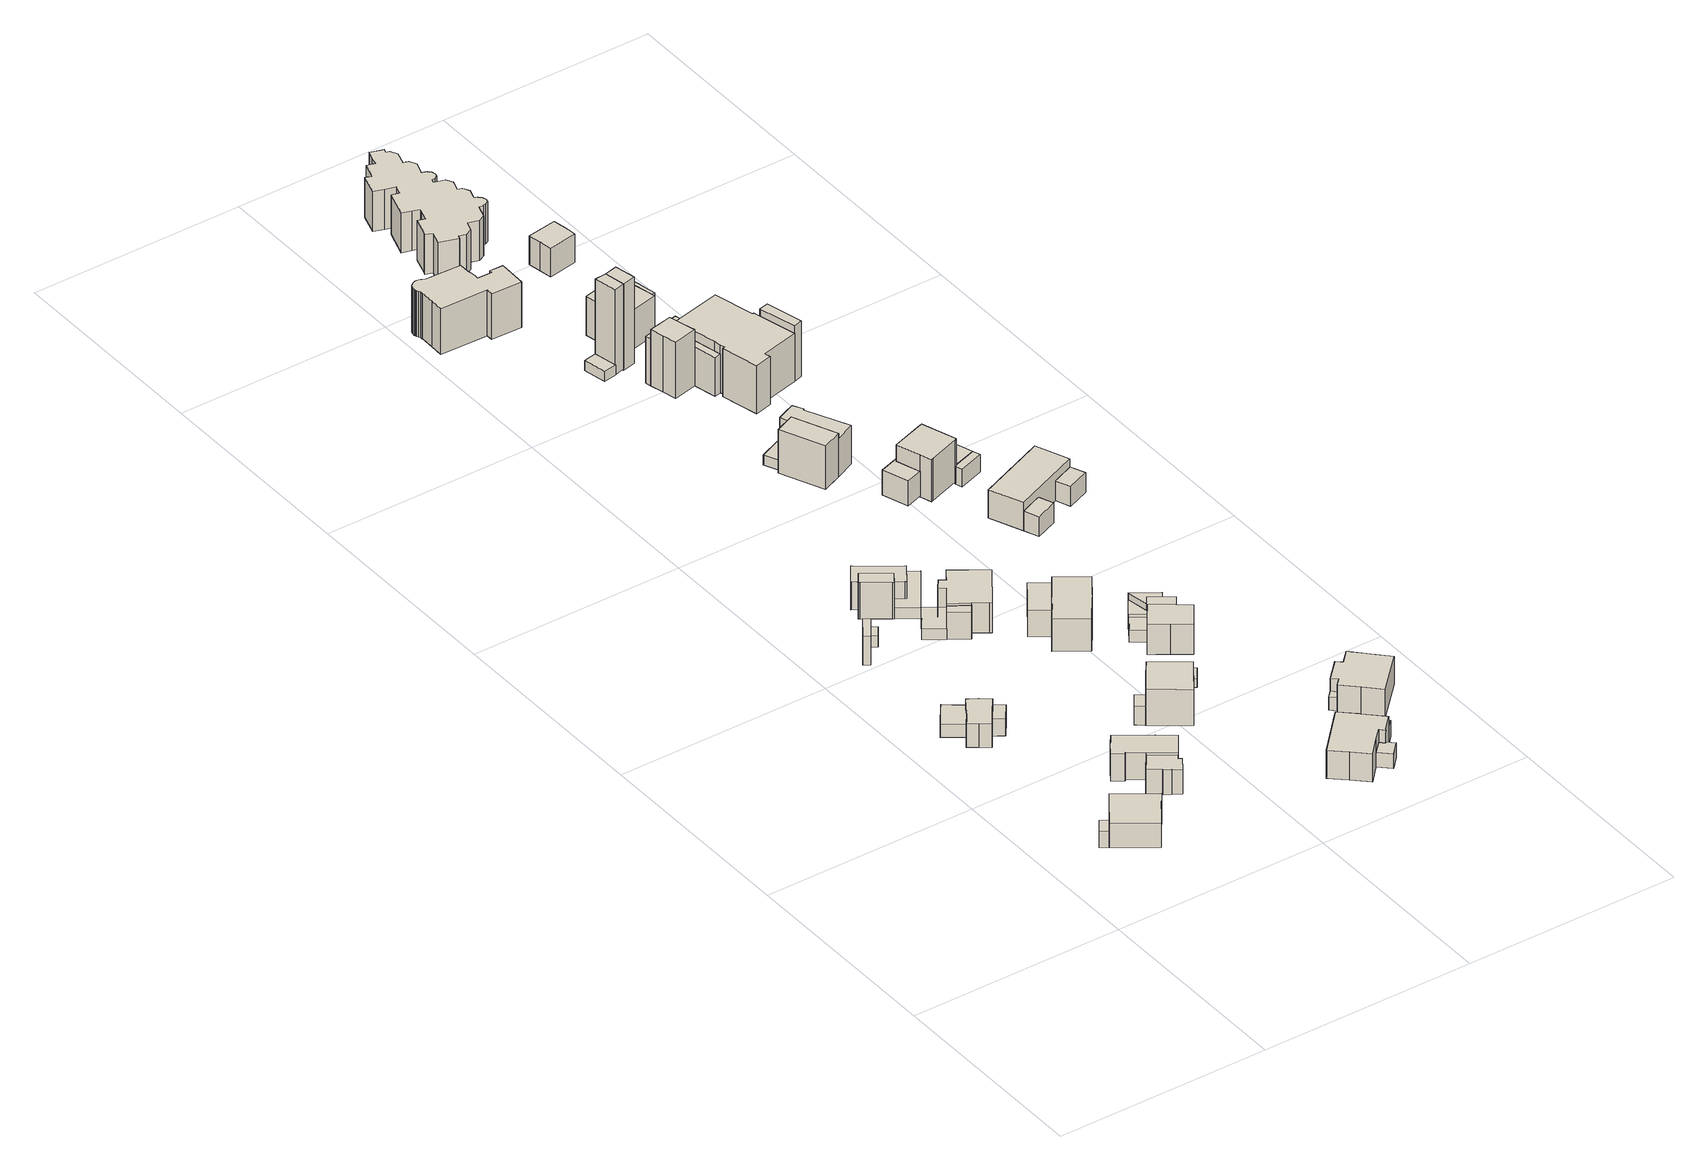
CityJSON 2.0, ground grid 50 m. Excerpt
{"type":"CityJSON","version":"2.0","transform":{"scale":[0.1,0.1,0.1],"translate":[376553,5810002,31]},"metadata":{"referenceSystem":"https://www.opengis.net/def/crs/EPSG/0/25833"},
"CityObjects":{
"building1":{"type":"Building","attributes":{"Gemeindeschluessel":"11000006","function":"31001_1010"},"address":[{"country":"Germany","locality":"Berlin","thoroughfareNumber":"11A","thoroughfareName":"Tillmannsweg"}],"children":["building1-1","building1-2"]},
"building1-1":{"type":"BuildingPart","attributes":{"BezugspunktDach":"2200","measuredHeight":7.4,"storeysAboveGround":2},"parents":["building1"],"geometry":[{"type":"Solid","lod":"1","boundaries":[[[[0,1,2,3,4,5,6,7]],[[8,9,10,11,12,13,14,15]],[[8,15,7,6]],[[9,16,17,8,6,5]],[[10,9,5,4]],[[11,10,4,3]],[[12,11,3,2]],[[13,12,2,1]],[[14,13,1,0]],[[15,14,0,7]],[[8,17,16,9]]]]}]},
"building1-2":{"type":"BuildingPart","attributes":{"BezugspunktDach":"2200","measuredHeight":3.9,"storeysAboveGround":2},"parents":["building1"],"geometry":[{"type":"Solid","lod":"1","boundaries":[[[[17,16,18,19]],[[20,9,8,21]],[[20,21,19,18]],[[9,20,18,16]],[[9,16,9,8]],[[21,8,17,19]],[[8,9,16,17]]]]}]},
"building2":{"type":"Building","attributes":{"Gemeindeschluessel":"11000006","function":"31001_1010"},"address":[{"country":"Germany","locality":"Berlin","thoroughfareNumber":"13","thoroughfareName":"Tillmannsweg"}],"children":["building2-1","building2-2","building2-3"]},
"building2-1":{"type":"BuildingPart","attributes":{"BezugspunktDach":"2200","measuredHeight":7.14,"storeysAboveGround":2},"parents":["building2"],"geometry":[{"type":"MultiSurface","lod":"1","boundaries":[[[22,23,24,25,26,27,28,29,30]],[[31,32,33,34,35,36,37,38,39]],[[31,39,30,29]],[[32,31,40,29,28],[31,32,41,40]],[[42,43,41,32,33,32,28,27]],[[34,33,27,26]],[[35,34,26,25]],[[36,44,45,25,24]],[[37,36,24,23]],[[38,37,23,22]],[[39,38,22,30]],[[41,32,31,40]],[[33,32,41,43,42]],[[35,45,44,36]]]}]},
"building2-2":{"type":"BuildingPart","attributes":{"BezugspunktDach":"2200","measuredHeight":4.26,"storeysAboveGround":2},"parents":["building2"],"geometry":[{"type":"Solid","lod":"1","boundaries":[[[[46,47,45,44]],[[35,48,49,36]],[[48,35,45,47]],[[49,48,47,46]],[[36,49,46,44]],[[44,45,35,36]]]]}]},
"building2-3":{"type":"BuildingPart","attributes":{"BezugspunktDach":"2200","measuredHeight":3.16,"storeysAboveGround":2},"parents":["building2"],"geometry":[{"type":"Solid","lod":"1","boundaries":[[[[40,41,43,50,51,52]],[[53,54,33,32,31,55]],[[53,55,52,51]],[[54,53,51,50]],[[33,54,50,43]],[[55,31,40,52]],[[32,33,43,41]],[[31,32,41,40]]]]}]},
"building3":{"type":"Building","attributes":{"Gemeindeschluessel":"11000006","BezugspunktDach":"2200","function":"51009_1610","measuredHeight":9.26,"storeysAboveGround":0},"address":[{"country":"Germany","locality":"Berlin"}],"geometry":[{"type":"Solid","lod":"1","boundaries":[[[[56,57,58,59,60]],[[61,62,63,64,65]],[[61,65,60,59]],[[62,61,59,58]],[[63,62,58,57]],[[64,63,57,56]],[[65,64,56,60]]]]}]},
"building4":{"type":"Building","attributes":{"Gemeindeschluessel":"11000006","function":"31001_1010"},"address":[{"country":"Germany","locality":"Berlin","thoroughfareNumber":"11B","thoroughfareName":"Tillmannsweg"}],"children":["building4-1","building4-2"]},
"building4-1":{"type":"BuildingPart","attributes":{"BezugspunktDach":"2200","measuredHeight":8.75,"storeysAboveGround":2},"parents":["building4"],"geometry":[{"type":"MultiSurface","lod":"1","boundaries":[[[66,67,68,69,70,71,72,73,74,75,76]],[[77,78,79,80,81,82,83,84,85,86,87]],[[77,87,76,75]],[[78,77,75,74]],[[79,78,74,73]],[[80,79,73,72]],[[81,80,72,71]],[[82,81,71,70]],[[83,82,70,69]],[[88,89,83,69,68]],[[85,84,68,67]],[[86,85,67,66]],[[87,86,66,76]],[[84,83,89,88]]]}]},
"building4-2":{"type":"BuildingPart","attributes":{"BezugspunktDach":"2200","measuredHeight":6.02,"storeysAboveGround":2},"parents":["building4"],"geometry":[{"type":"Solid","lod":"1","boundaries":[[[[90,91,92,93,94,95,96,89,88,97]],[[84,83,98,99,100,101,102,103,104,105]],[[84,105,97,88]],[[98,83,89,96]],[[99,98,96,95]],[[100,99,95,94]],[[101,100,94,93]],[[102,101,93,92]],[[103,102,92,91]],[[104,103,91,90]],[[105,104,90,97]],[[84,88,89,83]]]]}]},
"building5":{"type":"Building","attributes":{"Gemeindeschluessel":"11000006","BezugspunktDach":"2200","function":"31001_1000","measuredHeight":2.73,"storeysAboveGround":1},"address":[{"country":"Germany","locality":"Berlin","thoroughfareNumber":"46B (1)","thoroughfareName":"Am Sandwerder"}],"geometry":[{"type":"Solid","lod":"1","boundaries":[[[[106,107,108,109,110]],[[111,112,113,114,115]],[[111,115,110,109]],[[112,111,109,108]],[[113,112,108,107]],[[114,113,107,106]],[[115,114,106,110]]]]}]},
"building6":{"type":"Building","attributes":{"Gemeindeschluessel":"11000006","BezugspunktDach":"2200","function":"31001_2463","measuredHeight":3.06,"storeysAboveGround":1},"address":[{"country":"Germany","locality":"Berlin","thoroughfareNumber":"11B (1)","thoroughfareName":"Tillmannsweg"}],"geometry":[{"type":"Solid","lod":"1","boundaries":[[[[116,117,118,119]],[[120,121,122,123]],[[120,123,119,118]],[[121,120,118,117]],[[122,121,117,116]],[[123,122,116,119]]]]}]},
"building7":{"type":"Building","attributes":{"Gemeindeschluessel":"11000006","BezugspunktDach":"2200","function":"31001_1000","measuredHeight":2.67,"storeysAboveGround":1},"address":[{"country":"Germany","locality":"Berlin","thoroughfareNumber":"48 (1)","thoroughfareName":"Am Sandwerder"}],"geometry":[{"type":"Solid","lod":"1","boundaries":[[[[124,125,126,127,128,129]],[[130,131,132,133,134,135]],[[130,135,129,128]],[[131,130,128,127]],[[132,131,127,126]],[[133,132,126,125]],[[134,133,125,124]],[[135,134,124,129]]]]}]},
"building8":{"type":"Building","attributes":{"Gemeindeschluessel":"11000006","function":"31001_1010"},"address":[{"country":"Germany","locality":"Berlin","thoroughfareNumber":"46C","thoroughfareName":"Am Sandwerder"}],"children":["building8-1","building8-2"]},
"building8-1":{"type":"BuildingPart","attributes":{"BezugspunktDach":"2200","measuredHeight":8.96,"storeysAboveGround":2},"parents":["building8"],"geometry":[{"type":"Solid","lod":"1","boundaries":[[[[136,137,138,139,140,141,142,143,144,145,146]],[[147,148,149,150,151,152,153,154,155,156,157]],[[147,157,146,145]],[[148,147,145,144]],[[149,148,144,143]],[[150,149,143,142]],[[151,150,142,141]],[[152,151,141,140]],[[153,152,140,139]],[[154,153,139,138]],[[156,155,137,136]],[[157,156,136,146]],[[155,154,138,137]]]]}]},
"building8-2":{"type":"BuildingPart","attributes":{"BezugspunktDach":"2200","measuredHeight":8.9,"storeysAboveGround":2},"parents":["building8"],"geometry":[{"type":"Solid","lod":"1","boundaries":[[[[158,159,160,161,162,163,164,165]],[[155,154,166,167,168,169,170,171]],[[155,171,165,164]],[[154,138,137,155,164,163]],[[166,154,163,162]],[[167,166,162,161]],[[168,167,161,160]],[[169,168,160,159]],[[170,169,159,158]],[[171,170,158,165]],[[155,137,138,154]]]]}]},
"building9":{"type":"Building","attributes":{"Gemeindeschluessel":"11000006","BezugspunktDach":"2200","function":"51009_1610","measuredHeight":2.79,"storeysAboveGround":0},"address":[{"country":"Germany","locality":"Berlin"}],"geometry":[{"type":"Solid","lod":"1","boundaries":[[[[172,173,174,175,176,177,178,179]],[[154,153,152,151,180,181,182,166]],[[154,166,179,178]],[[153,154,178,177]],[[152,153,177,176]],[[151,152,176,175]],[[180,151,175,174]],[[181,180,174,173]],[[182,181,173,172]],[[166,182,172,179]]]]}]},
"building10":{"type":"Building","attributes":{"Gemeindeschluessel":"11000006","function":"31001_1010"},"address":[{"country":"Germany","locality":"Berlin","thoroughfareNumber":"13A","thoroughfareName":"Tillmannsweg"}],"children":["building10-1","building10-2"]},
"building10-1":{"type":"BuildingPart","attributes":{"BezugspunktDach":"2200","measuredHeight":10.73,"storeysAboveGround":2},"parents":["building10"],"geometry":[{"type":"MultiSurface","lod":"1","boundaries":[[[183,184,185,186,187]],[[188,189,190,191,192]],[[193,194,187,186]],[[188,192,195,196]],[[189,188,186,185]],[[190,189,185,184]],[[191,190,184,183]],[[192,191,183,187]],[[196,195,194,193]]]}]},
"building10-2":{"type":"BuildingPart","attributes":{"BezugspunktDach":"2200","measuredHeight":4.68,"storeysAboveGround":2},"parents":["building10"],"geometry":[{"type":"MultiSurface","lod":"1","boundaries":[[[194,193,197,198]],[[199,196,195,200]],[[199,200,198,197]],[[196,199,197,193]],[[200,195,194,198]],[[201,195,196,193,194]]]}]},
"building11":{"type":"Building","attributes":{"Gemeindeschluessel":"11000006","function":"31001_1010"},"address":[{"country":"Germany","locality":"Berlin","thoroughfareNumber":"48","thoroughfareName":"Am Sandwerder"}],"children":["building11-1","building11-2"]},
"building11-1":{"type":"BuildingPart","attributes":{"BezugspunktDach":"2200","measuredHeight":7.95,"storeysAboveGround":2},"parents":["building11"],"geometry":[{"type":"MultiSurface","lod":"1","boundaries":[[[202,203,204,205,206,207,208,209,210,211,212]],[[213,214,215,216,217,218,219,220,221,222,223]],[[213,223,212,211]],[[214,213,211,210]],[[215,214,210,209]],[[216,215,209,208]],[[217,216,208,207]],[[218,217,207,206]],[[219,218,206,205]],[[220,219,205,204]],[[221,220,204,203]],[[222,221,203,202]],[[224,225,202,212]],[[223,222,226,227,228]],[[228,227,226,225,224]]]}]},
"building11-2":{"type":"BuildingPart","attributes":{"BezugspunktDach":"2200","measuredHeight":7,"storeysAboveGround":2},"parents":["building11"],"geometry":[{"type":"MultiSurface","lod":"1","boundaries":[[[229,225,224,230]],[[228,227,231,232]],[[228,232,230,224]],[[231,227,225,229]],[[232,231,229,230]],[[227,228,224,225,233]]]}]},
"building12":{"type":"Building","attributes":{"Gemeindeschluessel":"11000006","BezugspunktDach":"2200","function":"31001_2463","measuredHeight":2.2,"storeysAboveGround":1},"address":[{"country":"Germany","locality":"Berlin","thoroughfareNumber":"13B (2)","thoroughfareName":"Tillmannsweg"}],"geometry":[{"type":"Solid","lod":"1","boundaries":[[[[234,235,236,237]],[[238,239,240,241]],[[238,241,237,236]],[[239,238,236,235]],[[240,239,235,234]],[[241,240,234,237]]]]}]},
"building13":{"type":"Building","attributes":{"Gemeindeschluessel":"11000006","function":"31001_1010"},"address":[{"country":"Germany","locality":"Berlin","thoroughfareNumber":"50","thoroughfareName":"Am Sandwerder"}],"children":["building13-1","building13-2"]},
"building13-1":{"type":"BuildingPart","attributes":{"BezugspunktDach":"2200","measuredHeight":11.06,"storeysAboveGround":2},"parents":["building13"],"geometry":[{"type":"Solid","lod":"1","boundaries":[[[[242,243,244,245,246,247,248,249]],[[250,251,252,253,254,255,256,257]],[[250,257,249,248]],[[251,250,248,247]],[[252,251,247,246]],[[253,252,246,245]],[[254,253,245,244]],[[255,254,244,243]],[[256,255,243,242]],[[257,256,242,249]]]]}]},
"building13-2":{"type":"BuildingPart","attributes":{"BezugspunktDach":"2200","measuredHeight":7.82,"storeysAboveGround":2},"parents":["building13"],"geometry":[{"type":"Solid","lod":"1","boundaries":[[[[258,259,260,261,262,263,264]],[[265,266,267,253,268,250,269]],[[265,269,264,263]],[[266,265,263,262]],[[267,266,262,261]],[[253,267,261,260]],[[268,253,260,259]],[[250,268,259,258]],[[269,250,258,264]]]]}]},
"building14":{"type":"Building","attributes":{"Gemeindeschluessel":"11000006","function":"31001_1010"},"address":[{"country":"Germany","locality":"Berlin","thoroughfareNumber":"22","thoroughfareName":"Tillmannsweg"}],"children":["building14-1","building14-2"]},
"building14-1":{"type":"BuildingPart","attributes":{"BezugspunktDach":"2200","measuredHeight":10.63,"storeysAboveGround":2},"parents":["building14"],"geometry":[{"type":"MultiSurface","lod":"1","boundaries":[[[270,271,272,273,274,275,276,277,278,279,280]],[[281,282,283,284,285,286,287,288,289,290,291]],[[281,291,280,279]],[[282,281,279,278]],[[283,282,278,277]],[[284,283,277,276]],[[285,284,276,275]],[[292,293,294,295,286,285,275,274]],[[296,292,274,273]],[[287,286,292,295,297]],[[298,296,273,272]],[[288,287,299,297,300]],[[289,288,272,271]],[[290,289,271,270]],[[291,290,270,280]],[[295,294,293,292]],[[297,295,292,296]],[[300,297,299,296,298]]]}]},
"building14-2":{"type":"BuildingPart","attributes":{"BezugspunktDach":"2200","measuredHeight":3.61,"storeysAboveGround":2},"parents":["building14"],"geometry":[{"type":"Solid","lod":"1","boundaries":[[[[301,302,293,292,296,298]],[[297,295,294,303,304,300]],[[303,294,293,302]],[[304,303,302,301]],[[300,304,301,298]],[[297,300,298,296]],[[295,297,296,292]],[[294,295,292,293]]]]}]},
"building15":{"type":"Building","attributes":{"Gemeindeschluessel":"11000006","BezugspunktDach":"2200","function":"51009_1610","measuredHeight":2.93,"storeysAboveGround":0},"address":[{"country":"Germany","locality":"Berlin"}],"geometry":[{"type":"Solid","lod":"1","boundaries":[[[[305,306,307,308]],[[309,310,311,312]],[[309,312,308,307]],[[310,309,307,306]],[[311,310,306,305]],[[312,311,305,308]]]]}]},
"building16":{"type":"Building","attributes":{"Gemeindeschluessel":"11000006","function":"31001_1010"},"address":[{"country":"Germany","locality":"Berlin","thoroughfareNumber":"13B","thoroughfareName":"Tillmannsweg"}],"children":["building16-1","building16-2","building16-3","building16-4"]},
"building16-1":{"type":"BuildingPart","attributes":{"BezugspunktDach":"2200","measuredHeight":8.23,"storeysAboveGround":2},"parents":["building16"],"geometry":[{"type":"MultiSurface","lod":"1","boundaries":[[[313,314,315,316,317,318,319,320]],[[321,322,323,324,325,326,327,328]],[[321,328,320,319]],[[322,321,319,318]],[[329,330,318,317]],[[331,329,323,317,316]],[[325,324,316,315]],[[326,325,315,314]],[[327,326,314,313]],[[328,327,313,320]],[[323,322,330,329]],[[324,323,329,331]]]}]},
"building16-2":{"type":"BuildingPart","attributes":{"BezugspunktDach":"2200","measuredHeight":6.91,"storeysAboveGround":2},"parents":["building16"],"geometry":[{"type":"MultiSurface","lod":"1","boundaries":[[[331,332,333,334,335,330]],[[336,337,338,339,324,322]],[[336,322,330,335]],[[340,341,336,335,334]],[[342,343,334,333]],[[339,338,333,332]],[[324,339,332,331]],[[324,323,344]],[[337,336,341,340]],[[338,337,343,342]],[[322,344,323,329,330]],[[331,329,323,324]]]}]},
"building16-3":{"type":"BuildingPart","attributes":{"BezugspunktDach":"2200","measuredHeight":5.23,"storeysAboveGround":2},"parents":["building16"],"geometry":[{"type":"MultiSurface","lod":"1","boundaries":[[[343,342,345,346]],[[347,338,337,348]],[[347,348,346,345]],[[338,347,345,342]],[[337,338,337,343]],[[348,349,340,343,346]],[[350,342,343,337,338]],[[337,340,349,348]]]}]},
"building16-4":{"type":"BuildingPart","attributes":{"BezugspunktDach":"2200","measuredHeight":3.6,"storeysAboveGround":2},"parents":["building16"],"geometry":[{"type":"Solid","lod":"1","boundaries":[[[[351,341,340,349,352]],[[348,337,336,353,354]],[[348,354,352,349]],[[336,337,336,341]],[[353,336,341,351]],[[354,353,351,352]],[[348,349,340,337]],[[340,341,336,337]]]]}]},
"building17":{"type":"Building","attributes":{"Gemeindeschluessel":"11000006","BezugspunktDach":"2200","function":"31001_2463","measuredHeight":4.43,"storeysAboveGround":1},"address":[{"country":"Germany","locality":"Berlin","thoroughfareNumber":"22 (1)","thoroughfareName":"Tillmannsweg"}],"geometry":[{"type":"Solid","lod":"1","boundaries":[[[[355,356,357,358]],[[359,360,361,362]],[[359,362,358,357]],[[360,359,357,356]],[[361,360,356,355]],[[362,361,355,358]]]]}]},
"building18":{"type":"Building","attributes":{"Gemeindeschluessel":"11000006","BezugspunktDach":"2200","function":"31001_2463","measuredHeight":2.39,"storeysAboveGround":1},"address":[{"country":"Germany","locality":"Berlin","thoroughfareNumber":"47 (1)","thoroughfareName":"Am Sandwerder"}],"geometry":[{"type":"Solid","lod":"1","boundaries":[[[[363,364,365,366,367,368]],[[369,370,371,372,373,374]],[[369,374,368,367]],[[370,369,367,366]],[[371,370,366,365]],[[372,371,365,364]],[[373,372,364,363]],[[374,373,363,368]]]]}]},
"building19":{"type":"Building","attributes":{"Gemeindeschluessel":"11000006","BezugspunktDach":"2200","function":"51009_1610","measuredHeight":3.29,"storeysAboveGround":0},"address":[{"country":"Germany","locality":"Berlin"}],"geometry":[{"type":"Solid","lod":"1","boundaries":[[[[375,376,377,378]],[[379,380,381,382]],[[379,382,378,377]],[[380,379,377,376]],[[381,380,376,375]],[[382,381,375,378]]]]}]},
"building20":{"type":"Building","attributes":{"Gemeindeschluessel":"11000006","function":"31001_1010"},"address":[{"country":"Germany","locality":"Berlin","thoroughfareNumber":"47","thoroughfareName":"Am Sandwerder"}],"children":["building20-1","building20-2"]},
"building20-1":{"type":"BuildingPart","attributes":{"BezugspunktDach":"2200","measuredHeight":10.87,"storeysAboveGround":2},"parents":["building20"],"geometry":[{"type":"Solid","lod":"1","boundaries":[[[[383,384,385,386,387,388,389,390,391,392]],[[393,394,395,396,397,398,399,400,401,402]],[[393,402,392,391]],[[394,393,391,390]],[[395,394,390,389]],[[396,395,389,388]],[[397,396,388,387]],[[398,397,387,386]],[[399,398,386,385]],[[400,399,385,384]],[[402,401,383,392]],[[401,400,384,383]]]]}]},
"building20-2":{"type":"BuildingPart","attributes":{"BezugspunktDach":"2200","measuredHeight":11.72,"storeysAboveGround":2},"parents":["building20"],"geometry":[{"type":"MultiSurface","lod":"1","boundaries":[[[403,404,405,406]],[[401,400,407,408]],[[401,408,406,405]],[[384,383,405,404]],[[407,400,404,403]],[[408,407,403,406]],[[400,401,383,384]]]}]},
"building21":{"type":"Building","attributes":{"Gemeindeschluessel":"11000006","function":"31001_1010"},"address":[{"country":"Germany","locality":"Berlin","thoroughfareNumber":"2","thoroughfareName":"Scabellstraße"}],"children":["building21-1","building21-2"]},
"building21-1":{"type":"BuildingPart","attributes":{"BezugspunktDach":"2200","measuredHeight":11.24,"storeysAboveGround":2},"parents":["building21"],"geometry":[{"type":"MultiSurface","lod":"1","boundaries":[[[409,410,411,412,413,414,415,416,417,418,419,420,421,422,423,424,425,426,427,428,429,430,431,432,433,434,435,436,437,438,439,440,441,442,443]],[[444,445,446,447,448,449,450,451,452,453,454,455,456,457,458,459,460,461,462,463,464,465,466,467,468,469,470,471,472,473,474,475,476,477,478]],[[444,478,443,442]],[[445,444,442,441]],[[446,445,441,440]],[[447,446,440,439]],[[448,447,439,438]],[[449,448,438,437]],[[450,449,437,436]],[[451,450,436,435]],[[452,451,435,434]],[[453,452,434,433]],[[454,453,433,432]],[[455,454,432,431]],[[456,455,431,430]],[[479,480,481,430,429]],[[457,456,482,483,484]],[[485,479,483,486,487,458,457,429,428]],[[459,458,488,486,489,490,485,428,427]],[[460,459,427,426],[489,491,492,490]],[[493,492,491,494,461,460,426,425]],[[495,493,425,424]],[[462,461,494,496]],[[497,495,424,423]],[[463,462,496,498]],[[499,497,423,422]],[[464,463,498,500]],[[501,499,500,502,465,464,422,421]],[[466,465,502,503,504,501,421,420]],[[467,466,420,419]],[[468,467,419,418]],[[469,468,418,417]],[[470,469,417,416]],[[471,470,416,415]],[[472,471,415,414]],[[473,472,414,413]],[[474,473,413,412]],[[475,474,412,411]],[[476,475,411,410]],[[477,476,410,409]],[[478,477,409,443]],[[484,483,482,481,480,479]],[[487,486,483,479,485]],[[485,490,489,486,488]],[[492,491,489,490]],[[494,491,492,493]],[[496,494,493,495]],[[498,496,495,497]],[[500,498,497,499]],[[502,500,499,501]],[[501,504,503,502]]]}]},
"building21-2":{"type":"BuildingPart","attributes":{"BezugspunktDach":"2200","measuredHeight":3.16,"storeysAboveGround":2},"parents":["building21"],"geometry":[{"type":"MultiSurface","lod":"1","boundaries":[[[485,490,492,493,495,497,499,501,504,505,506,507,480,479]],[[482,508,509,510,503,502,500,498,496,494,491,489,486,483]],[[508,482,480,507]],[[509,508,507,506]],[[510,509,506,505]],[[503,510,505,504]],[[482,483,479,480]],[[502,503,504,501]],[[502,501,499,500]],[[498,500,499,497]],[[496,498,497,495]],[[496,495,493,494]],[[491,494,493,492]],[[489,491,511,492,490]],[[486,489,490,485]],[[483,486,485,479]]]}]},
"building22":{"type":"Building","attributes":{"Gemeindeschluessel":"11000006","BezugspunktDach":"2200","function":"31001_1010","measuredHeight":11.05,"storeysAboveGround":2},"address":[{"country":"Germany","locality":"Berlin","thoroughfareNumber":"22A","thoroughfareName":"Tillmannsweg"}],"geometry":[{"type":"Solid","lod":"1","boundaries":[[[[512,513,514,515,516,517,518,519,520,521,522,523]],[[524,525,526,527,528,529,530,531,532,533,534,535]],[[524,535,523,522]],[[525,524,522,521]],[[526,525,521,520]],[[527,526,520,519]],[[528,527,519,518]],[[529,528,518,517]],[[530,529,517,516]],[[531,530,516,515]],[[532,531,515,514]],[[533,532,514,513]],[[534,533,513,512]],[[535,534,512,523]]]]}]},
"building23":{"type":"Building","attributes":{"Gemeindeschluessel":"11000006","BezugspunktDach":"2200","function":"31001_1000","measuredHeight":2.46,"storeysAboveGround":1},"address":[{"country":"Germany","locality":"Berlin","thoroughfareNumber":"17 (2)","thoroughfareName":"Kronprinzessinnenweg"}],"geometry":[{"type":"Solid","lod":"1","boundaries":[[[[536,537,538,539,540]],[[541,542,543,544,545]],[[541,545,540,539]],[[542,541,539,538]],[[543,542,538,537]],[[544,543,537,536]],[[545,544,536,540]]]]}]},
"building24":{"type":"Building","attributes":{"Gemeindeschluessel":"11000006","function":"31001_1010"},"address":[{"country":"Germany","locality":"Berlin","thoroughfareNumber":"49","thoroughfareName":"Am Sandwerder"}],"children":["building24-1","building24-2","building24-3"]},
"building24-1":{"type":"BuildingPart","attributes":{"BezugspunktDach":"2200","measuredHeight":12.72,"storeysAboveGround":2},"parents":["building24"],"geometry":[{"type":"MultiSurface","lod":"1","boundaries":[[[546,547,548,549,550,551,552,553,554,555]],[[556,557,558,559,560,561,562,563,564,565]],[[556,565,566,567,568,569,555,554]],[[557,556,554,553]],[[570,571,553,552]],[[559,572,570,552,551]],[[560,559,551,550]],[[561,560,550,549]],[[562,561,549,548]],[[563,562,548,547]],[[564,563,547,546]],[[565,564,573,566,569,574,546,555]],[[569,568,567,566]],[[558,557,571,570]],[[558,570,572,559]],[[574,569,566,573]]]}]},
"building24-2":{"type":"BuildingPart","attributes":{"BezugspunktDach":"2200","measuredHeight":6.14,"storeysAboveGround":2},"parents":["building24"],"geometry":[{"type":"Solid","lod":"1","boundaries":[[[[575,574,569,568,576,577]],[[578,567,566,573,579,580]],[[578,580,577,576]],[[567,578,576,568]],[[579,573,574,575]],[[580,579,575,577]],[[566,567,568,569]],[[573,566,569,574]]]]}]},
"building24-3":{"type":"BuildingPart","attributes":{"BezugspunktDach":"2200","measuredHeight":4.57,"storeysAboveGround":2},"parents":["building24"],"geometry":[{"type":"MultiSurface","lod":"1","boundaries":[[[571,570,572,581,582,583]],[[584,585,586,587,588,589]],[[584,589,583,582]],[[585,584,582,581]],[[586,585,581,572]],[[587,586,559,558,570]],[[588,587,558,557]],[[589,588,571,583]],[[590,572,570,558,559]],[[557,558,570,571]]]}]},
"building25":{"type":"Building","attributes":{"Gemeindeschluessel":"11000006","BezugspunktDach":"2200","function":"51009_1610","measuredHeight":20.96,"storeysAboveGround":0},"address":[{"country":"Germany","locality":"Berlin"}],"geometry":[{"type":"Solid","lod":"1","boundaries":[[[[591,592,593,594]],[[595,596,542,541]],[[595,541,594,593]],[[596,595,593,592]],[[542,596,592,591]],[[541,542,591,594]]]]}]},
"building26":{"type":"Building","attributes":{"Gemeindeschluessel":"11000006","BezugspunktDach":"2200","function":"31001_1000","measuredHeight":21.24,"storeysAboveGround":1},"address":[{"country":"Germany","locality":"Berlin","thoroughfareNumber":"17 (1)","thoroughfareName":"Kronprinzessinnenweg"}],"geometry":[{"type":"Solid","lod":"1","boundaries":[[[[592,597,598,593]],[[599,600,601,602]],[[599,602,593,598]],[[600,599,598,597]],[[601,600,597,592]],[[602,601,592,593]]]]}]},
"building27":{"type":"Building","attributes":{"Gemeindeschluessel":"11000006","BezugspunktDach":"2200","function":"51009_1610","measuredHeight":4.28,"storeysAboveGround":0},"address":[{"country":"Germany","locality":"Berlin"}],"geometry":[{"type":"Solid","lod":"1","boundaries":[[[[603,604,581,572,605,606]],[[607,608,609,610,611,612]],[[607,612,606,605]],[[608,607,605,572]],[[609,608,572,581]],[[610,609,581,604]],[[611,610,604,603]],[[612,611,603,606]]]]}]},
"building28":{"type":"Building","attributes":{"Gemeindeschluessel":"11000006","function":"31001_1010"},"address":[{"country":"Germany","locality":"Berlin","thoroughfareNumber":"51","thoroughfareName":"Am Sandwerder"}],"children":["building28-1","building28-2","building28-3"]},
"building28-1":{"type":"BuildingPart","attributes":{"BezugspunktDach":"2200","measuredHeight":8.81,"storeysAboveGround":1},"parents":["building28"],"geometry":[{"type":"MultiSurface","lod":"1","boundaries":[[[613,614,615,616]],[[617,618,619,620]],[[617,620,616,615]],[[618,617,615,614]],[[621,622,623,618,624,625,626,614,613]],[[620,619,613,616]],[[626,625,624,618]],[[627,619,623,622,621]]]}]},
"building28-2":{"type":"BuildingPart","attributes":{"BezugspunktDach":"2200","measuredHeight":4.86,"storeysAboveGround":1},"parents":["building28"],"geometry":[{"type":"MultiSurface","lod":"1","boundaries":[[[628,629,626,625]],[[618,630,631,624]],[[630,618,626,629]],[[631,630,629,628]],[[624,631,628,625]],[[618,632,624,625,626,633]]]}]},
"building28-3":{"type":"BuildingPart","attributes":{"BezugspunktDach":"2200","measuredHeight":4.86,"storeysAboveGround":1},"parents":["building28"],"geometry":[{"type":"Solid","lod":"1","boundaries":[[[[634,635,622,621]],[[623,636,637,619]],[[636,623,622,635]],[[637,636,635,634]],[[619,637,634,621]],[[623,619,621,622]]]]}]},
"building29":{"type":"Building","attributes":{"name":"Ruhesitz am Wannsee","Gemeindeschluessel":"11000006","function":"31001_1022"},"address":[{"country":"Germany","locality":"Berlin","thoroughfareNumber":"16S","thoroughfareName":"Kronprinzessinnenweg"}],"children":["building29-1","building29-2","building29-3","building29-4","building29-5","building29-6"]},
"building29-1":{"type":"BuildingPart","attributes":{"BezugspunktDach":"2200","measuredHeight":14.83,"storeysAboveGround":2},"parents":["building29"],"geometry":[{"type":"MultiSurface","lod":"1","boundaries":[[[638,639,640,641,642,643,644,645,646,647,648,649,650,651,652,653,654]],[[655,656,657,658,659,660,661,662,663,664,665,666,667,668,669,670,671]],[[655,672,673,654,653]],[[656,655,653,652]],[[674,675,652,651]],[[658,657,651,650]],[[659,658,650,649]],[[660,659,649,648]],[[661,660,648,647]],[[662,661,647,646]],[[664,663,645,644]],[[665,664,644,643]],[[666,665,643,642]],[[667,666,642,641]],[[668,667,641,640]],[[669,668,640,639]],[[676,677,639,638]],[[678,676,670,638,654]],[[673,672,655,671]],[[657,656,675,674]],[[663,662,646,645]],[[670,669,677,676]],[[671,670,676,678]]]}]},
"building29-2":{"type":"BuildingPart","attributes":{"BezugspunktDach":"2200","measuredHeight":9.41,"storeysAboveGround":2},"parents":["building29"],"geometry":[{"type":"MultiSurface","lod":"1","boundaries":[[[679,680,677,678,681]],[[671,669,682,683,684]],[[671,670,669]],[[682,669,677,680]],[[683,682,680,679]],[[684,681,678,671]],[[669,670,676,677]],[[676,670,671,678]],[[684,685,686,681]],[[683,679,686,685,687]]]}]},
"building29-3":{"type":"BuildingPart","attributes":{"BezugspunktDach":"2200","measuredHeight":14.26,"storeysAboveGround":2},"parents":["building29"],"geometry":[{"type":"MultiSurface","lod":"1","boundaries":[[[688,689,690,691]],[[692,693,663,662]],[[692,662,691,690]],[[693,692,690,689]],[[663,693,689,688]],[[662,646,645,688,691]],[[663,645,646,662]]]}]},
"building29-4":{"type":"BuildingPart","attributes":{"BezugspunktDach":"2200","measuredHeight":14.87,"storeysAboveGround":2},"parents":["building29"],"geometry":[{"type":"MultiSurface","lod":"1","boundaries":[[[694,695,696,697,698,699]],[[684,685,683,700,701,702]],[[703,704,702,699,698]],[[686,681,698,697]],[[683,679,686,697,696]],[[700,683,696,695]],[[701,700,695,694]],[[702,701,694,699]],[[681,684,702,704,703]],[[685,684,681,686]],[[686,679,683,685]]]}]},
"building29-5":{"type":"BuildingPart","attributes":{"BezugspunktDach":"2200","measuredHeight":11.47,"storeysAboveGround":2},"parents":["building29"],"geometry":[{"type":"MultiSurface","lod":"1","boundaries":[[[704,672,705,706]],[[707,655,702,708]],[[707,708,706,705]],[[655,707,705,672]],[[681,678,671,673,703,684]],[[708,702,704,706]],[[655,672,673,671]],[[671,678,681,684]],[[702,684,703,704]]]}]},
"building29-6":{"type":"BuildingPart","attributes":{"BezugspunktDach":"2200","measuredHeight":9.41,"storeysAboveGround":2},"parents":["building29"],"geometry":[{"type":"Solid","lod":"1","boundaries":[[[[675,674,709,710]],[[711,657,656,712]],[[711,712,710,709]],[[657,711,709,674]],[[712,656,675,710]],[[656,657,674,675]]]]}]},
"building30":{"type":"Building","attributes":{"Gemeindeschluessel":"11000006","function":"31001_1010"},"address":[{"country":"Germany","locality":"Berlin","thoroughfareNumber":"17","thoroughfareName":"Kronprinzessinnenweg"}],"children":["building30-1","building30-2"]},
"building30-1":{"type":"BuildingPart","attributes":{"BezugspunktDach":"2200","measuredHeight":10.37,"storeysAboveGround":2},"parents":["building30"],"geometry":[{"type":"MultiSurface","lod":"1","boundaries":[[[713,714,715,716,717,718,719,720]],[[721,722,723,724,725,726,727,728]],[[721,728,720,719]],[[722,721,719,718]],[[729,730,722,718,717]],[[724,731,729,723,717,716]],[[725,724,716,715]],[[726,725,715,714]],[[727,726,714,713]],[[728,727,713,720]],[[723,722,730,729]],[[723,729,731,724]]]}]},
"building30-2":{"type":"BuildingPart","attributes":{"BezugspunktDach":"2200","measuredHeight":8.8,"storeysAboveGround":2},"parents":["building30"],"geometry":[{"type":"MultiSurface","lod":"1","boundaries":[[[731,732,733,734,735,730]],[[736,737,738,739,724,722]],[[736,722,730,735]],[[737,736,735,734]],[[738,737,734,733]],[[739,738,733,732]],[[724,739,732,731]],[[724,723,740]],[[740,723,729,730,722]],[[731,729,723,724]]]}]},
"building31":{"type":"Building","attributes":{"Gemeindeschluessel":"11000006","BezugspunktDach":"2200","function":"31001_1010","measuredHeight":9.78,"storeysAboveGround":2},"address":[{"country":"Germany","locality":"Berlin","thoroughfareNumber":"19, 19A","thoroughfareName":"Kronprinzessinnenweg"}],"geometry":[{"type":"Solid","lod":"1","boundaries":[[[[741,742,743,744,745,746,747,748,749,750,751,752,753,754,755,756,757,758,759,760,761,762,763,764,765,766,767,768,769,770,771,772,773,774,775,776,777,778,779,780,781,782,783,784,785,786,787,788,789,790,791,792,793,794,795,796,797,798,799,800]],[[801,802,803,804,805,806,807,808,809,810,811,812,813,814,815,816,817,818,819,820,821,822,823,824,825,826,827,828,829,830,831,832,833,834,835,836,837,838,839,840,841,842,843,844,845,846,847,848,849,850,851,852,853,854,855,856,857,858,859,860]],[[801,860,800,799]],[[802,801,799,798]],[[803,802,798,797]],[[804,803,797,796]],[[805,804,796,795]],[[806,805,795,794]],[[807,806,794,793]],[[808,807,793,792]],[[809,808,792,791]],[[810,809,791,790]],[[811,810,790,789]],[[812,811,789,788]],[[813,812,788,787]],[[814,813,787,786]],[[815,814,786,785]],[[816,815,785,784]],[[817,816,784,783]],[[818,817,783,782]],[[819,818,782,781]],[[820,819,781,780]],[[821,820,780,779]],[[822,821,779,778]],[[823,822,778,777]],[[824,823,777,776]],[[825,824,776,775]],[[826,825,775,774]],[[827,826,774,773]],[[828,827,773,772]],[[829,828,772,771]],[[830,829,771,770]],[[831,830,770,769]],[[832,831,769,768]],[[833,832,768,767]],[[834,833,767,766]],[[835,834,766,765]],[[836,835,765,764]],[[837,836,764,763]],[[838,837,763,762]],[[839,838,762,761]],[[840,839,761,760]],[[841,840,760,759]],[[842,841,759,758]],[[843,842,758,757]],[[844,843,757,756]],[[845,844,756,755]],[[846,845,755,754]],[[847,846,754,753]],[[848,847,753,752]],[[849,848,752,751]],[[850,849,751,750]],[[851,850,750,749]],[[852,851,749,748]],[[853,852,748,747]],[[854,853,747,746]],[[855,854,746,745]],[[856,855,745,744]],[[857,856,744,743]],[[858,857,743,742]],[[859,858,742,741]],[[860,859,741,800]]]]}]},
"building32":{"type":"Building","attributes":{"Gemeindeschluessel":"11000006","BezugspunktDach":"2200","function":"31001_1010","measuredHeight":8.24,"storeysAboveGround":1},"address":[{"country":"Germany","locality":"Berlin","thoroughfareNumber":"17A","thoroughfareName":"Kronprinzessinnenweg"}],"geometry":[{"type":"Solid","lod":"1","boundaries":[[[[861,862,863,864,865,866,867,868]],[[869,870,871,872,873,874,875,876]],[[869,876,868,867]],[[870,869,867,866]],[[871,870,866,865]],[[872,871,865,864]],[[873,872,864,863]],[[874,873,863,862]],[[875,874,862,861]],[[876,875,861,868]]]]}]}
},
"vertices":[
[150,62,164],[179,103,164],[209,144,164],[124,204,164],[95,163,164],[88,153,164],[66,123,164],[66,122,164],[66,123,105],[88,153,105],[95,163,105],[124,204,105],[209,144,105],[179,103,105],[150,62,105],[66,122,105],[88,153,144],[66,123,144],
[72,165,144],[50,134,144],[72,165,105],[50,134,105],
[46,539,170],[67,524,170],[90,555,170],[118,593,170],[96,609,170],[80,620,170],[74,623,170],[46,581,170],[26,554,170],[46,581,113],[74,623,113],[80,620,113],[96,609,113],[118,593,113],[90,555,113],[67,524,113],[46,539,113],[26,554,113],[46,581,144],[74,623,144],[80,620,126],[80,620,144],[90,555,155],[118,593,155],
[112,540,155],[140,577,155],[140,577,113],[112,540,113],
[88,632,144],[43,666,144],[3,612,144],[43,666,113],[88,632,113],[3,612,113],
[33,890,183],[68,939,183],[55,948,183],[38,924,183],[20,900,183],[38,924,113],[55,948,113],[68,939,113],[33,890,113],[20,900,113],
[223,288,171],[226,292,171],[260,267,171],[312,230,171],[329,254,171],[345,277,171],[308,304,171],[243,350,171],[236,355,171],[219,332,171],[200,304,171],[219,332,104],[236,355,104],[243,350,104],[308,304,104],[345,277,104],[329,254,104],[312,230,104],[260,267,104],[226,292,104],[223,288,104],[200,304,104],[260,267,165],[312,230,165],
[258,208,165],[257,207,165],[272,197,165],[272,198,165],[290,185,165],[311,215,165],[304,220,165],[231,228,165],[304,220,104],[311,215,104],[290,185,104],[272,198,104],[272,197,104],[257,207,104],[258,208,104],[231,228,104],
[69,941,139],[81,932,139],[99,957,139],[78,972,139],[61,948,139],[78,972,112],[99,957,112],[81,932,112],[69,941,112],[61,948,112],
[308,304,133],[331,335,133],[266,382,133],[243,350,133],[266,382,106],[331,335,106],[308,304,106],[243,350,106],
[207,873,138],[219,891,138],[249,933,138],[235,943,138],[208,962,138],[166,902,138],[208,962,112],[235,943,112],[249,933,112],[219,891,112],[207,873,112],[166,902,112],
[113,1066,179],[124,1059,179],[181,1018,179],[200,1005,179],[202,1003,179],[232,1047,179],[231,1048,179],[144,1109,179],[144,1110,179],[142,1111,179],[111,1067,179],[142,1111,111],[144,1110,111],[144,1109,111],[231,1048,111],[232,1047,111],[202,1003,111],[200,1005,111],[181,1018,111],[124,1059,111],[113,1066,111],[111,1067,111],
[107,1031,200],[107,1032,200],[161,994,200],[161,993,200],[163,992,200],[181,1018,200],[124,1059,200],[105,1033,200],[163,992,111],[161,993,111],[161,994,111],[107,1032,111],[107,1031,111],[105,1033,111],
[207,962,138],[278,1062,138],[255,1078,138],[232,1047,138],[202,1003,138],[200,1005,138],[181,1018,138],[163,992,138],[255,1078,111],[278,1062,111],[207,962,111],
[438,354,199],[491,429,199],[415,484,199],[382,439,199],[360,409,199],[382,439,110],[415,484,110],[491,429,110],[438,354,110],[360,409,110],[382,439,159],[360,409,159],[360,409,112],[382,439,112],
[363,452,159],[342,422,159],[363,452,112],[342,422,112],[360,409,125],
[261,864,184],[290,843,184],[294,840,184],[359,932,184],[285,984,184],[276,971,184],[266,956,184],[252,966,184],[235,943,184],[249,933,184],[219,891,184],[249,933,111],[235,943,111],[252,966,111],[266,956,111],[276,971,111],[285,984,111],[359,932,111],[294,840,111],[290,843,111],[261,864,111],[219,891,111],[219,891,179],[261,864,179],[261,864,148],[261,864,113],[219,891,113],
[247,845,179],[207,873,179],[247,845,113],[207,873,113],[261,864,122],
[521,458,127],[543,488,127],[494,524,127],[472,493,127],[494,524,107],[543,488,107],[521,458,107],[472,493,107],
[424,681,186],[465,738,186],[505,795,186],[440,841,186],[399,784,186],[388,768,186],[388,767,186],[359,727,186],[388,767,105],[388,768,105],[399,784,105],[440,841,105],[505,795,105],[465,738,105],[424,681,105],[359,727,105],
[388,767,171],[414,804,171],[440,841,171],[418,857,171],[401,869,171],[375,832,171],[349,795,171],[375,832,105],[401,869,105],[418,857,105],[414,804,105],[349,795,105],
[594,39,165],[627,7,165],[660,42,165],[685,67,165],[695,57,165],[697,60,165],[727,91,165],[686,132,165],[684,134,165],[650,166,165],[560,71,165],[650,166,96],[684,134,96],[686,132,96],[727,91,96],[697,60,96],[695,57,96],[685,67,96],[660,42,96],[627,7,96],[594,39,96],[560,71,96],[695,57,134],[697,60,134],[697,60,98],[695,57,98],[685,67,134],[685,67,98],[660,42,134],[685,67,116],[660,42,98],
[686,18,134],[712,45,134],[712,45,98],[686,18,98],
[522,630,146],[546,664,146],[517,685,146],[493,651,146],[517,685,116],[546,664,116],[522,630,116],[493,651,116],
[535,568,192],[573,541,192],[610,593,192],[582,614,192],[573,621,192],[535,648,192],[522,630,192],[497,595,192],[522,630,117],[535,648,117],[573,621,117],[582,614,117],[610,593,117],[573,541,117],[535,568,117],[497,595,117],[573,621,186],[535,648,186],[582,614,186],
[602,642,186],[580,658,186],[554,676,186],[546,664,186],[546,664,117],[554,676,117],[580,658,117],[602,642,117],[554,676,153],[546,664,153],[580,658,169],[554,676,169],[546,641,117],
[602,689,169],[546,728,169],[602,689,117],[546,728,117],[546,728,153],[580,658,134],
[517,685,153],[516,686,153],[517,685,117],[516,686,117],
[727,91,134],[747,112,134],[706,152,134],[686,132,134],[706,152,95],[747,112,95],[727,91,95],[686,132,95],
[272,1539,131],[318,1559,131],[308,1584,131],[311,1585,131],[307,1592,131],[258,1570,131],[307,1592,107],[311,1585,107],[308,1584,107],[318,1559,107],[272,1539,107],[258,1570,107],
[707,240,132],[721,254,132],[709,266,132],[695,252,132],[709,266,99],[721,254,99],[707,240,99],[695,252,99],
[318,1559,194],[362,1459,194],[408,1479,194],[361,1578,194],[364,1580,194],[351,1602,194],[350,1602,194],[329,1593,194],[311,1585,194],[308,1584,194],[311,1585,99],[329,1593,99],[350,1602,99],[351,1602,99],[364,1580,99],[361,1578,99],[408,1479,99],[362,1459,99],[318,1559,99],[308,1584,99],
[316,1439,206],[362,1459,206],[318,1559,206],[272,1539,206],[316,1439,99],[272,1539,99],
[19,2423,132],[20,2420,132],[22,2416,132],[24,2413,132],[24,2408,132],[25,2408,132],[24,2373,132],[23,2343,132],[135,2341,132],[135,2325,132],[207,2324,132],[209,2390,132],[177,2391,132],[177,2384,132],[144,2385,132],[144,2390,132],[144,2395,132],[144,2400,132],[143,2405,132],[142,2409,132],[141,2414,132],[141,2440,132],[56,2443,132],[53,2445,132],[49,2447,132],[45,2449,132],[41,2449,132],[37,2449,132],[33,2448,132],[28,2446,132],[25,2443,132],[22,2440,132],[20,2436,132],[19,2431,132],[18,2427,132],[19,2431,20],[20,2436,20],[22,2440,20],[25,2443,20],[28,2446,20],[33,2448,20],[37,2449,20],[41,2449,20],[45,2449,20],[49,2447,20],[53,2445,20],[56,2443,20],[141,2440,20],[141,2414,20],[142,2409,20],[143,2405,20],[144,2400,20],[144,2395,20],[144,2390,20],[144,2385,20],[177,2384,20],[177,2391,20],[209,2390,20],[207,2324,20],[135,2325,20],[135,2341,20],[23,2343,20],[24,2373,20],[25,2408,20],[24,2408,20],[24,2413,20],[22,2416,20],[20,2420,20],[19,2423,20],[18,2427,20],[141,2414,52],[141,2440,52],[141,2440,42],[141,2440,21],[141,2414,21],[141,2414,47],[142,2409,52],[142,2409,21],[142,2409,22],[142,2409,37],[143,2405,21],[143,2405,52],[144,2400,21],[144,2400,52],[144,2395,52],[144,2395,21],[144,2390,52],[144,2390,21],[144,2385,52],[144,2385,21],[177,2384,52],[177,2384,21],[177,2391,52],[177,2391,21],[209,2390,21],[209,2390,52],
[210,2457,52],[183,2457,52],[185,2442,52],[185,2442,21],[183,2457,21],[210,2457,21],[144,2400,37],
[742,206,163],[776,171,163],[856,252,163],[829,279,163],[822,287,163],[792,317,163],[787,321,163],[762,295,163],[750,307,163],[709,266,163],[721,254,163],[707,240,163],[721,254,95],[709,266,95],[750,307,95],[762,295,95],[787,321,95],[792,317,95],[822,287,95],[829,279,95],[856,252,95],[776,171,95],[742,206,95],[707,240,95],
[226,2067,56],[257,2072,56],[256,2073,56],[245,2126,56],[215,2120,56],[245,2126,31],[256,2073,31],[257,2072,31],[226,2067,31],[215,2120,31],
[445,1296,214],[454,1269,214],[459,1271,214],[531,1296,214],[535,1298,214],[535,1300,214],[508,1379,214],[504,1378,214],[465,1365,214],[426,1352,214],[465,1365,111],[504,1378,111],[508,1379,111],[535,1300,111],[535,1298,111],[531,1296,111],[459,1271,111],[454,1269,111],[445,1296,111],[426,1352,111],[426,1352,113],[465,1365,113],[465,1365,174],[426,1352,174],[508,1379,149],[504,1378,149],[535,1300,149],[445,1296,113],[445,1296,174],
[406,1283,174],[463,1369,174],[386,1343,174],[463,1369,113],[406,1283,113],[386,1343,113],
[589,1318,149],[561,1402,149],[502,1383,149],[561,1402,104],[589,1318,104],[535,1300,104],[508,1379,104],[504,1378,104],[502,1383,104],[535,1300,131],
[256,2073,240],[281,2079,240],[272,2128,240],[245,2126,240],[272,2128,31],[281,2079,31],
[312,2086,240],[302,2135,240],[302,2135,28],[312,2086,28],[281,2079,28],[272,2128,28],
[536,1280,149],[595,1300,149],[535,1298,149],[531,1296,149],[535,1298,106],[535,1300,106],[589,1318,106],[595,1300,106],[536,1280,106],[531,1296,106],
[556,1098,167],[717,1165,167],[686,1241,167],[524,1174,167],[686,1241,98],[717,1165,98],[556,1098,98],[524,1174,98],[556,1098,147],[606,1119,147],[606,1119,98],[666,1144,98],[666,1144,147],[717,1165,147],[556,1098,109],
[680,1110,147],[731,1131,147],[731,1131,98],[680,1110,98],[697,1156,98],[717,1165,144],
[569,1064,147],[620,1085,147],[620,1085,98],[569,1064,98],
[380,1907,159],[383,1891,159],[386,1880,159],[379,1878,159],[400,1791,159],[440,1801,159],[437,1815,159],[525,1836,159],[503,1924,159],[500,1935,159],[500,1937,159],[499,1940,159],[496,1939,159],[473,2034,159],[385,2014,159],[372,2011,159],[357,2007,159],[372,2011,41],[385,2014,41],[473,2034,41],[496,1939,41],[499,1940,41],[500,1937,41],[500,1935,41],[503,1924,41],[525,1836,41],[437,1815,41],[440,1801,41],[400,1791,41],[379,1878,41],[386,1880,41],[383,1891,41],[380,1907,41],[357,2007,41],[372,2011,156],[357,2007,156],[473,2034,136],[385,2014,136],[380,1907,136],[383,1891,136],[357,2007,136],
[355,1940,136],[367,1887,136],[339,2003,136],[367,1887,41],[355,1940,41],[339,2003,41],[347,1972,41],[347,1972,136],[347,1971,41],
[525,1836,177],[546,1842,177],[525,1929,177],[503,1924,177],[525,1929,41],[546,1842,41],
[292,1959,179],[299,1927,179],[355,1940,179],[347,1972,179],[339,2003,179],[284,1991,179],[299,1927,41],[292,1959,41],[284,1991,41],[339,2003,156],[284,1991,156],
[369,2025,156],[281,2004,156],[369,2025,41],[281,2004,41],
[469,2049,136],[381,2028,136],[469,2049,41],[381,2028,41],
[303,2173,120],[314,2124,120],[404,2144,120],[401,2159,120],[393,2193,120],[385,2229,120],[382,2243,120],[293,2223,120],[382,2243,24],[385,2229,24],[393,2193,24],[401,2159,24],[404,2144,24],[314,2124,24],[303,2173,24],[293,2223,24],[393,2193,112],[385,2229,112],[401,2159,112],
[417,2162,112],[411,2189,112],[408,2207,112],[402,2232,112],[402,2232,24],[408,2207,24],[411,2189,24],[417,2162,24],[388,2217,24],
[184,2593,102],[174,2562,102],[216,2548,102],[219,2557,102],[236,2551,102],[251,2559,102],[259,2582,102],[284,2574,102],[299,2582,102],[309,2613,102],[318,2610,102],[319,2612,102],[326,2612,102],[334,2617,102],[336,2625,102],[333,2634,102],[327,2639,102],[327,2641,102],[319,2643,102],[327,2667,102],[319,2683,102],[309,2686,102],[317,2710,102],[309,2725,102],[284,2733,102],[287,2741,102],[295,2741,102],[302,2746,102],[304,2754,102],[302,2762,102],[295,2767,102],[295,2769,102],[284,2773,102],[294,2802,102],[286,2818,102],[274,2822,102],[283,2852,102],[275,2868,102],[266,2870,102],[269,2879,102],[240,2889,102],[233,2869,102],[228,2851,102],[209,2857,102],[197,2820,102],[188,2823,102],[183,2825,102],[168,2777,102],[192,2769,102],[215,2762,102],[209,2742,102],[192,2747,102],[172,2686,102],[194,2679,102],[210,2674,102],[209,2668,102],[200,2641,102],[183,2647,102],[170,2605,102],[168,2599,102],[170,2605,4],[183,2647,4],[200,2641,4],[209,2668,4],[210,2674,4],[194,2679,4],[172,2686,4],[192,2747,4],[209,2742,4],[215,2762,4],[192,2769,4],[168,2777,4],[183,2825,4],[188,2823,4],[197,2820,4],[209,2857,4],[228,2851,4],[233,2869,4],[240,2889,4],[269,2879,4],[266,2870,4],[275,2868,4],[283,2852,4],[274,2822,4],[286,2818,4],[294,2802,4],[284,2773,4],[295,2769,4],[295,2767,4],[302,2762,4],[304,2754,4],[302,2746,4],[295,2741,4],[287,2741,4],[284,2733,4],[309,2725,4],[317,2710,4],[309,2686,4],[319,2683,4],[327,2667,4],[319,2643,4],[327,2641,4],[327,2639,4],[333,2634,4],[336,2625,4],[334,2617,4],[326,2612,4],[319,2612,4],[318,2610,4],[309,2613,4],[299,2582,4],[284,2574,4],[259,2582,4],[251,2559,4],[236,2551,4],[219,2557,4],[216,2548,4],[174,2562,4],[184,2593,4],[168,2599,4],
[349,2459,90],[354,2429,90],[421,2441,90],[420,2450,90],[417,2470,90],[414,2486,90],[412,2499,90],[344,2488,90],[412,2499,19],[414,2486,19],[417,2470,19],[420,2450,19],[421,2441,19],[354,2429,19],[349,2459,19],[344,2488,19]
]}
